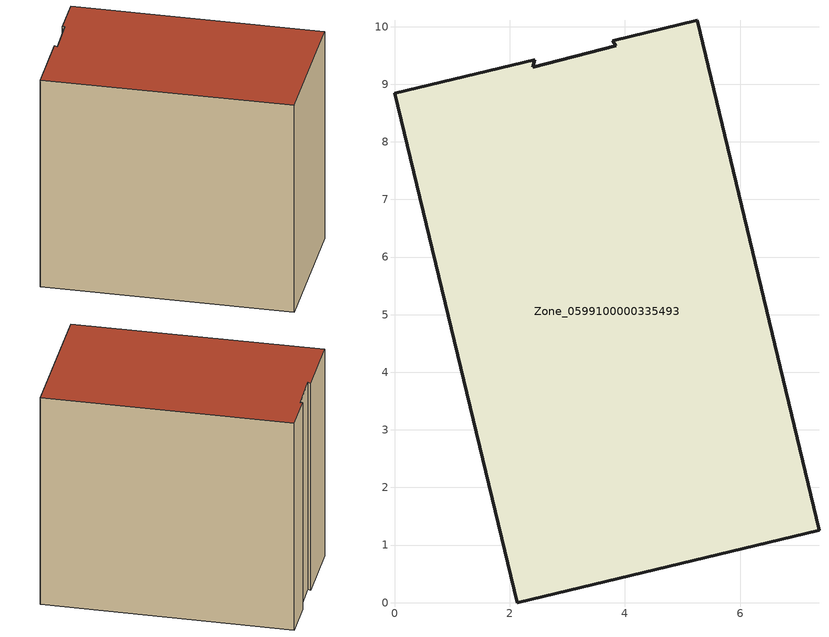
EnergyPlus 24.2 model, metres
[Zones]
Zone_0599100000335493
 floor ground (C_G): 2.44,9.43 2.4,9.3 3.84,9.67 3.79,9.76 5.26,10.11 7.37,1.26 2.13,0 0,8.84 z0
 wall outside (C_F): 3.84,9.67 2.4,9.3 2.44,9.43 0,8.84 2.13,0 7.37,1.26 5.26,10.11 3.79,9.76 3.84,9.67 z0:8.31
 roof outside (C_R): 2.4,9.3 2.44,9.43 0,8.84 2.13,0 7.37,1.26 5.26,10.11 3.79,9.76 3.84,9.67 z8.31
[BUILDING]
Pand.0599100000335493: North Axis=0; Terrain=City; Loads Convergence Tolerance Value=0.04; Temperature Convergence Tolerance Value=0.4; Solar Distribution=FullExterior; Maximum Number of Warmup Days=25; Minimum Number of Warmup Days=1
[Site:Location]
Rotterdam.The.Hague.AP_ZH_NLD Design_Conditions: Latitude=51.96; Longitude=4.45; Time Zone=1; Elevation=-4.5
[SITE:GROUNDTEMPERATURE:BUILDINGSURFACE]
18, 18, 18, 18, 18, 18, 18, 18, 18, 18, 18, 18
[MATERIAL] Thermal Absorptance=0.9; Solar Absorptance=0.7; Visible Absorptance=0.7
Name | Roughness | Thickness | Conductivity | Density | Specific Heat
G.TI.1975-1991 | MediumSmooth | 0.15 | 0.288461 | 540 | 1210
F.TI.1975-1991 | Rough | 0.3 | 0.230769 | 1920 | 840
R.TI.1975-1991 | MediumRough | 0.2 | 0.153846 | 1500 | 1000
[CONSTRUCTION]
C_G: G.TI.1975-1991
C_F: F.TI.1975-1991
C_R: R.TI.1975-1991
[ZONE]
Zone_0599100000335493: Type=1; Multiplier=1; Ceiling Height=Autocalculate; Volume=Autocalculate; Floor Area=autocalculate; Part of Total Floor Area=Yes
[ZONEINFILTRATION:DESIGNFLOWRATE]
Infil_Zone_0599100000335493: Zone or ZoneList or Space or SpaceList=Zone_0599100000335493; Schedule=AlwaysOn; Design Flow Rate Calculation Method=Flow/Area; Flow Rate per Floor Area=0.003; Constant Term Coefficient=1; Temperature Term Coefficient=0; Velocity Term Coefficient=0; Velocity Squared Term Coefficient=0
[HVACTEMPLATE:ZONE:IDEALLOADSAIRSYSTEM]
Zone_0599100000335493: Maximum Heating Supply Air Temperature=50; Minimum Cooling Supply Air Temperature=13; Maximum Heating Supply Air Humidity Ratio=0.0156; Minimum Cooling Supply Air Humidity Ratio=0.0077; Heating Limit=NoLimit; Cooling Limit=NoLimit; Dehumidification Control Type=ConstantSensibleHeatRatio; Cooling Sensible Heat Ratio=0.7; Dehumidification Setpoint=60; Humidification Control Type=None; Humidification Setpoint=30; Outdoor Air Method=None; Outdoor Air Flow Rate per Person=0.00944; Outdoor Air Flow Rate per Zone Floor Area=0; Outdoor Air Flow Rate per Zone=0; Demand Controlled Ventilation Type=None; Outdoor Air Economizer Type=NoEconomizer; Heat Recovery Type=None; Sensible Heat Recovery Effectiveness=0.7; Latent Heat Recovery Effectiveness=0.65
[ZONECONTROL:THERMOSTAT]
ThermostatControl_Zone_0599100000335493: Zone or ZoneList=Zone_0599100000335493; Control Type Schedule=DualSetpointControlType; Control 1=Thermostat_Zone_0599100000335493; Temperature Difference Between Cutout And Setpoint=0
[THERMOSTATSETPOINT:DUALSETPOINT]
Thermostat_Zone_0599100000335493: Heating Setpoint Temperature Schedule=HeatingSetpoint_Zone_0599100000335493; Cooling Setpoint Temperature Schedule=CoolingSetpoint_Zone_0599100000335493
[SCHEDULE:COMPACT]
HeatingSetpoint_Zone_0599100000335493: Through: 12/31, For: AllDays, Until: 24:00, 21
CoolingSetpoint_Zone_0599100000335493: Through: 12/31, For: AllDays, Until: 24:00, 24
DualSetpointControlType: Through: 12/31, For: AllDays, Until: 24:00, 4
AlwaysOn: Through: 12/31, For: AllDays, Until: 24:00, 1
